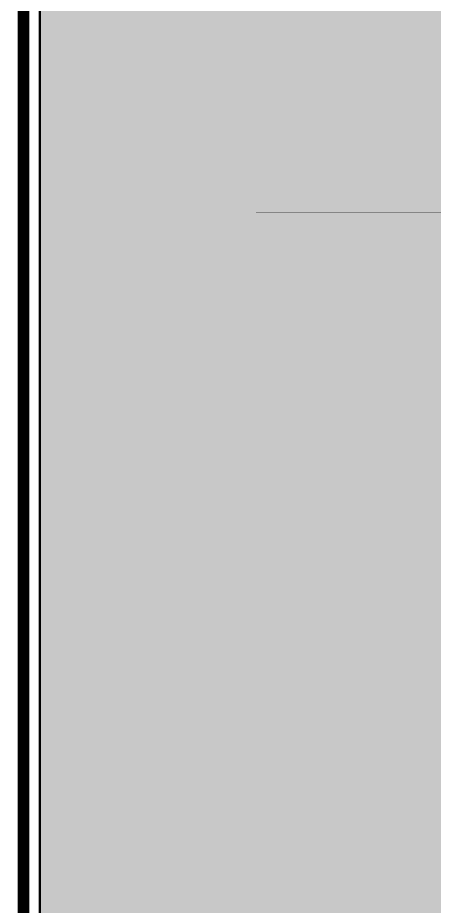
# Model space of a CAD drawing. Header units: millimetres. Extents: x -11 to 223, y -88 to 3.
# Drawn here: x -10.82 to -1.7, y -46.64 to -27.18 of the extents above; entities that cross this region are included whole.
import ezdxf

# ---------------------------------------------------------------- set-up
doc = ezdxf.new("R2010")
doc.units = ezdxf.units.MM
doc.header["$MEASUREMENT"] = 0
for name, color, linetype, true_color in [('Board-Outline-Layer', 7, 'Continuous', 0xff00ff), ('Bottom-Layer', 7, 'Continuous', 0x0000ff), ('Top-Layer', 7, 'Continuous', 0xff0000), ('Top-Silkscreen-Layer', 7, 'Continuous', 0xffcc00)]:
    doc.layers.add(name, color=color, linetype=linetype, true_color=true_color)

msp = doc.modelspace()

# ---------------------------------------------------------------- hatches: boundary and pattern name
at = {"layer": 'Bottom-Layer'}
msp.add_hatch(color=256, dxfattribs=at).paths.add_polyline_path([(-10.335, 1.979), (-0.38, 1.979), (-0.846, 1.727), (-1.195, 1.33), (-1.386, 0.836), (-1.395, 0.307), (-1.221, -0.193), (-0.884, -0.601), (-0.427, -0.868), (0.094, -0.961), (1.794, -0.961), (2.315, -0.868), (2.772, -0.601), (3.108, -0.193), (3.283, 0.307), (3.274, 0.836), (3.083, 1.33), (2.733, 1.727), (2.268, 1.979), (222.629, 1.979), (222.629, -87.475), (-10.335, -87.475)])
at = {"layer": 'Top-Layer'}
msp.add_hatch(color=256, dxfattribs=at).paths.add_polyline_path([(-10.335, 1.979), (-0.38, 1.979), (-0.846, 1.727), (-1.195, 1.33), (-1.386, 0.836), (-1.395, 0.307), (-1.221, -0.193), (-0.884, -0.601), (-0.427, -0.868), (0.094, -0.961), (1.794, -0.961), (2.315, -0.868), (2.772, -0.601), (3.108, -0.193), (3.283, 0.307), (3.274, 0.836), (3.083, 1.33), (2.733, 1.727), (2.268, 1.979), (222.629, 1.979), (222.629, -87.475), (-10.335, -87.475)])

# ---------------------------------------------------------------- linework, layer by layer
at = {"layer": 'Board-Outline-Layer', "const_width": 0.254}
msp.add_lwpolyline([(-10.693, -87.833), (-10.693, 2.337), (222.987, 2.337), (222.987, -87.833)], close=True, dxfattribs=at)
at = {"layer": 'Bottom-Layer'}
for points, const_width in [([(-10.693, -87.833), (-10.693, 2.337), (222.987, 2.337), (222.987, -87.833)], 0.00508), ([(-10.335, 1.979), (-0.38, 1.979), (-0.846, 1.727), (-1.195, 1.33), (-1.386, 0.836), (-1.395, 0.307), (-1.221, -0.193), (-0.884, -0.601), (-0.427, -0.868), (0.094, -0.961), (1.794, -0.961), (2.315, -0.868), (2.772, -0.601), (3.108, -0.193), (3.283, 0.307), (3.274, 0.836), (3.083, 1.33), (2.733, 1.727), (2.268, 1.979), (222.629, 1.979), (222.629, -87.475), (-10.335, -87.475)], 0.0508)]:
    msp.add_lwpolyline(points, close=True, dxfattribs=dict(at, const_width=const_width))
at = {"layer": 'Top-Layer'}
for points, const_width in [([(-10.693, -87.833), (-10.693, 2.337), (222.987, 2.337), (222.987, -87.833)], 0.00508), ([(-10.335, 1.979), (-0.38, 1.979), (-0.846, 1.727), (-1.195, 1.33), (-1.386, 0.836), (-1.395, 0.307), (-1.221, -0.193), (-0.884, -0.601), (-0.427, -0.868), (0.094, -0.961), (1.794, -0.961), (2.315, -0.868), (2.772, -0.601), (3.108, -0.193), (3.283, 0.307), (3.274, 0.836), (3.083, 1.33), (2.733, 1.727), (2.268, 1.979), (222.629, 1.979), (222.629, -87.475), (-10.335, -87.475)], 0.0508)]:
    msp.add_lwpolyline(points, close=True, dxfattribs=dict(at, const_width=const_width))
at = {"layer": 'Top-Silkscreen-Layer', "const_width": 0.0051}
msp.add_lwpolyline([(-5.603, -45.456), (-5.603, -31.456), (8.397, -31.456), (8.397, -45.456)], close=True, dxfattribs=at)
msp.add_lwpolyline([(-5.603, -45.456), (-5.603, -31.456), (8.397, -31.456), (8.397, -45.456)], close=True, dxfattribs=at)

doc.saveas('drawing.dxf')
